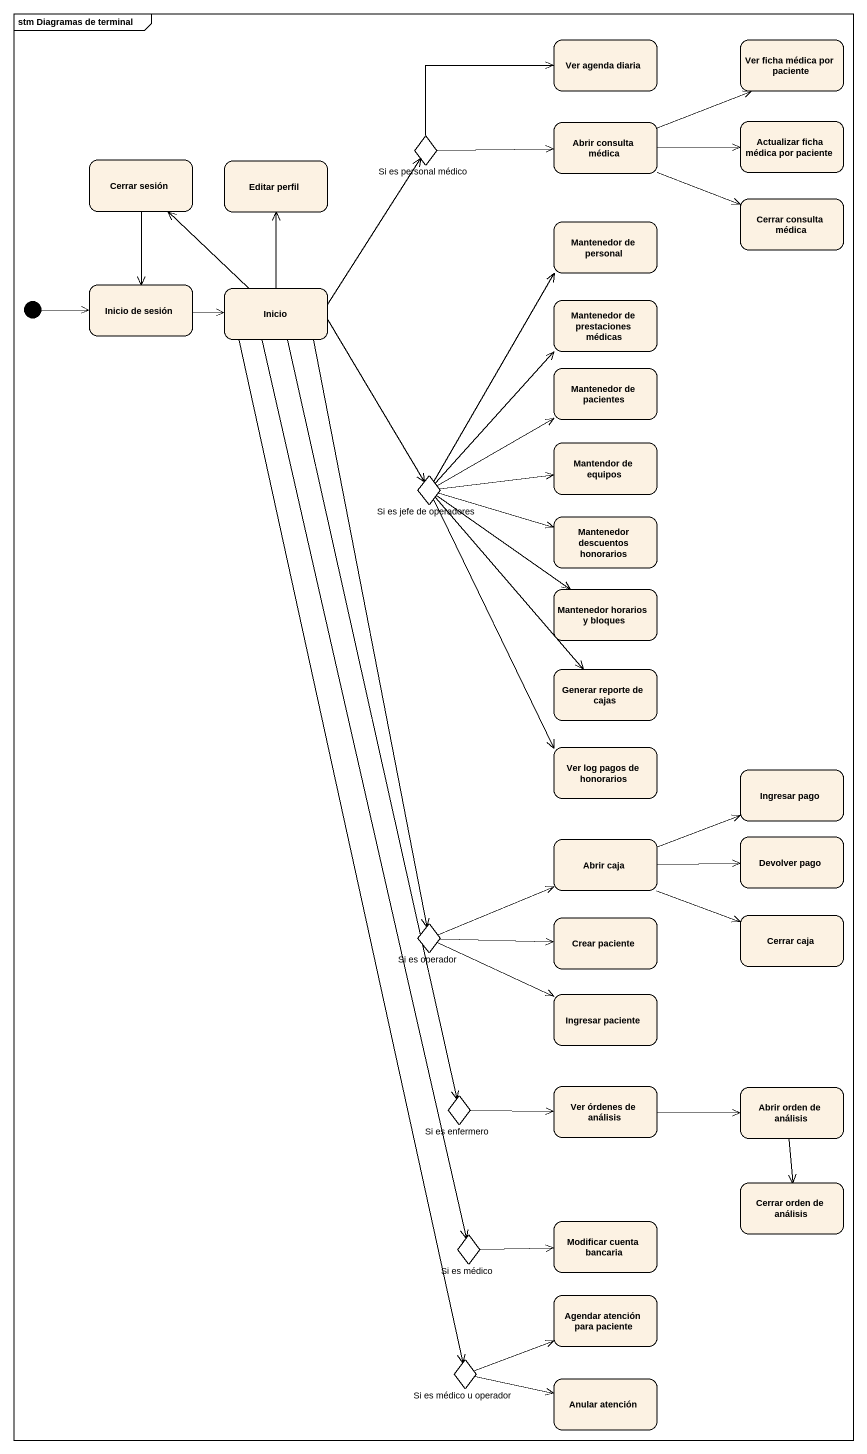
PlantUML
@startuml
mainframe stm Diagramas de terminal
hide empty description
state "Ver agenda diaria" as Ver_agenda_diaria
state "Ver ficha médica por paciente" as Ver_ficha_médica_por
state "Si es personal médico" as Si_es_personal_médico <<choice>>
state "Abrir consulta médica" as Abrir_consulta_médica
state "Actualizar ficha médica por paciente" as Actualizar_ficha_médica_por
state "Cerrar sesión" as Cerrar_sesión
state "Editar perfil" as Editar_perfil
state "Cerrar consulta médica" as Cerrar_consulta_médica
state "Mantenedor de personal" as Mantenedor_de_personal
state "Inicio de sesión" as Inicio_de_sesión
state Inicio
state "Mantenedor de prestaciones médicas" as Mantenedor_de_prestaciones
state "Mantenedor de pacientes" as Mantenedor_de_pacientes
state "Mantendor de equipos" as Mantendor_de_equipos
state "Si es jefe de operadores" as Si_es_jefe_de_operadores <<choice>>
state "Mantenedor descuentos honorarios" as Mantenedor_descuentos
state "Mantenedor horarios y bloques" as Mantenedor_horarios_y
state "Generar reporte de cajas" as Generar_reporte_de_cajas
state "Ver log pagos de honorarios" as Ver_log_pagos_de_honorarios
state "Ingresar pago" as Ingresar_pago
state "Devolver pago" as Devolver_pago
state "Abrir caja" as Abrir_caja
state "Cerrar caja" as Cerrar_caja
state "Si es operador" as Si_es_operador <<choice>>
state "Crear paciente" as Crear_paciente
state "Ingresar paciente" as Ingresar_paciente
state "Si es enfermero" as Si_es_enfermero <<choice>>
state "Ver órdenes de análisis" as Ver_órdenes_de_análisis
state "Abrir orden de análisis" as Abrir_orden_de_análisis
state "Cerrar orden de análisis" as Cerrar_orden_de_análisis
state "Modificar cuenta bancaria" as Modificar_cuenta_bancaria
state "Si es médico" as Si_es_médico <<choice>>
state "Agendar atención para paciente" as Agendar_atención_para
state "Si es médico u operador" as Si_es_médico_u_operador <<choice>>
state "Anular atención" as Anular_atención
[*] -right-> Inicio_de_sesión
Si_es_personal_médico -right-> Ver_agenda_diaria
Si_es_personal_médico -right-> Abrir_consulta_médica
Abrir_consulta_médica -right-> Ver_ficha_médica_por
Abrir_consulta_médica -right-> Actualizar_ficha_médica_por
Abrir_consulta_médica -right-> Cerrar_consulta_médica
Cerrar_sesión --> Inicio_de_sesión
Inicio_de_sesión -right-> Inicio
Inicio -up-> Si_es_personal_médico
Inicio -up-> Cerrar_sesión
Inicio -up-> Editar_perfil
Inicio --> Si_es_jefe_de_operadores
Inicio --> Si_es_operador
Inicio --> Si_es_enfermero
Inicio --> Si_es_médico
Inicio --> Si_es_médico_u_operador
Si_es_jefe_de_operadores -up-> Mantenedor_de_personal
Si_es_jefe_de_operadores -up-> Mantenedor_de_prestaciones
Si_es_jefe_de_operadores -right-> Mantenedor_de_pacientes
Si_es_jefe_de_operadores -right-> Mantendor_de_equipos
Si_es_jefe_de_operadores -right-> Mantenedor_descuentos
Si_es_jefe_de_operadores --> Mantenedor_horarios_y
Si_es_jefe_de_operadores --> Generar_reporte_de_cajas
Si_es_jefe_de_operadores --> Ver_log_pagos_de_honorarios
Abrir_caja -right-> Ingresar_pago
Abrir_caja -right-> Devolver_pago
Abrir_caja -right-> Cerrar_caja
Si_es_operador -right-> Abrir_caja
Si_es_operador -right-> Crear_paciente
Si_es_operador -right-> Ingresar_paciente
Si_es_enfermero -right-> Ver_órdenes_de_análisis
Ver_órdenes_de_análisis -right-> Abrir_orden_de_análisis
Abrir_orden_de_análisis --> Cerrar_orden_de_análisis
Si_es_médico -right-> Modificar_cuenta_bancaria
Si_es_médico_u_operador -right-> Agendar_atención_para
Si_es_médico_u_operador -right-> Anular_atención
@enduml
